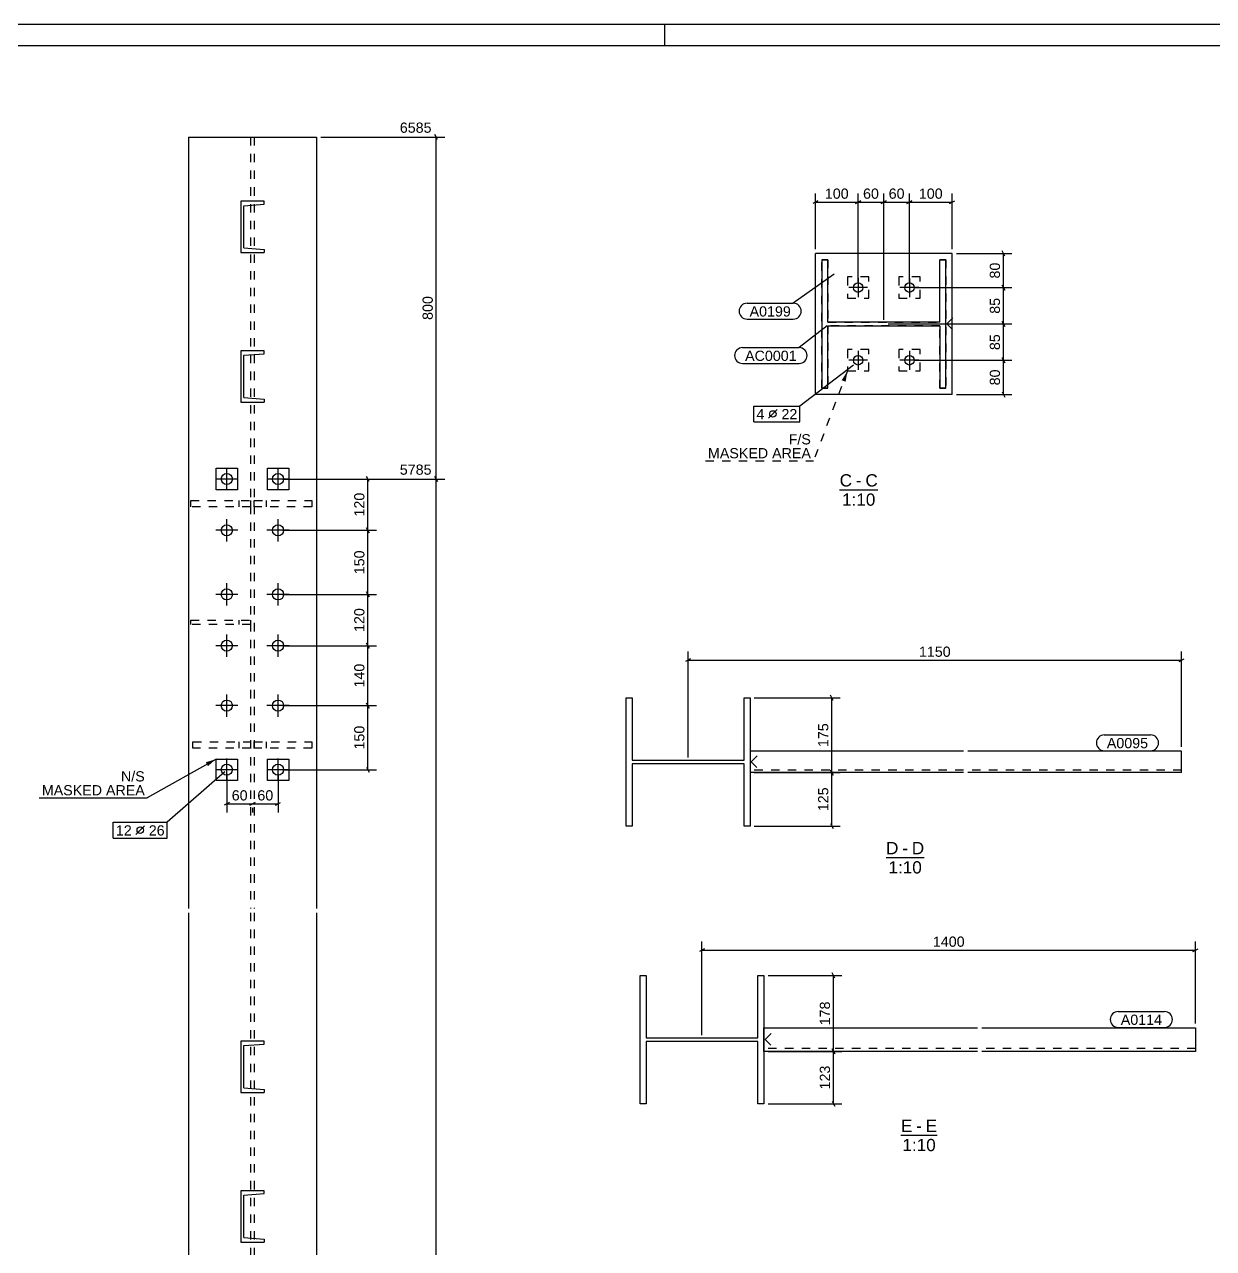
# Model space of a CAD drawing. Header units: millimetres. Extents: x -222 to 619, y -24 to 570.
# Drawn here: x 171.9 to 450.1, y 283.5 to 569.8 of the extents above; entities that cross this region are included whole.
import ezdxf

# ---------------------------------------------------------------- set-up
doc = ezdxf.new("R2010")
doc.units = ezdxf.units.MM
doc.linetypes.add('DXK_LINE_DOT2', pattern=[3.9198, 1.9599, -1.9599])
doc.styles.add('Arial', font='ARIAL.TTF', dxfattribs={"height": 0.2})

# ---------------------------------------------------------------- blocks, each defined once
blk = doc.blocks.new('Unknown-43704914-2219')
at = {"color": 5, "linetype": 'Continuous'}
for p, q in [((618.77, 569.83), (-222.23, 569.83)), ((613.77, 564.83), (-217.23, 564.83))]:
    blk.add_line(p, q, dxfattribs=at)
at = {"color": 7, "linetype": 'Continuous'}
blk.add_line((321.77, 564.83), (321.77, 569.83), dxfattribs=at)
blk = doc.blocks.new('Unknown-43704914-14 - 5308')
at = {"color": 6, "linetype": 'Continuous'}
blk.add_line((362.65, 461), (371.56, 461), dxfattribs=at)
at = {"color": 0, "linetype": 'Continuous'}
for points in [[(365.53, 461.75), (365.53, 464.75), (362.65, 464.75), (362.65, 461.75)], [(370.99, 457.25), (370.99, 460.25), (363.21, 460.25), (363.21, 457.25)]]:
    blk.add_wipeout(points, dxfattribs=at)
at = {"color": 6, "linetype": 'Continuous', "style": 'Arial'}
blk.add_text('1:10', height=2.865, dxfattribs=at).set_placement((363.21, 457.25))
at = {"color": 0, "linetype": 'Continuous'}
blk.add_wipeout([(367.77, 461.75), (367.77, 464.75), (366.43, 464.75), (366.43, 461.75)], dxfattribs=at)
at = {"color": 6, "linetype": 'Continuous', "style": 'Arial'}
blk.add_text('C', height=2.87, dxfattribs=at).set_placement((362.65, 461.75))
at = {"color": 0, "linetype": 'Continuous'}
blk.add_wipeout([(371.56, 461.75), (371.56, 464.75), (368.67, 464.75), (368.67, 461.75)], dxfattribs=at)
at = {"color": 6, "linetype": 'Continuous', "style": 'Arial'}
for s, p in [('C', (368.67, 461.75)), ('-', (366.43, 461.75))]:
    blk.add_text(s, height=2.87, dxfattribs=at).set_placement(p)
blk = doc.blocks.new('Unknown-43704914-18 - 8887')
at = {"color": 6, "linetype": 'Continuous'}
blk.add_line((373.51, 374.97), (382.42, 374.97), dxfattribs=at)
at = {"color": 0, "linetype": 'Continuous'}
for points in [[(376.4, 375.72), (376.4, 378.72), (373.51, 378.72), (373.51, 375.72)], [(381.86, 371.22), (381.86, 374.22), (374.08, 374.22), (374.08, 371.22)]]:
    blk.add_wipeout(points, dxfattribs=at)
at = {"color": 6, "linetype": 'Continuous', "style": 'Arial'}
blk.add_text('1:10', height=2.865, dxfattribs=at).set_placement((374.08, 371.22))
at = {"color": 0, "linetype": 'Continuous'}
blk.add_wipeout([(378.63, 375.72), (378.63, 378.72), (377.3, 378.72), (377.3, 375.72)], dxfattribs=at)
at = {"color": 6, "linetype": 'Continuous', "style": 'Arial'}
blk.add_text('D', height=2.87, dxfattribs=at).set_placement((373.51, 375.72))
at = {"color": 0, "linetype": 'Continuous'}
blk.add_wipeout([(382.42, 375.72), (382.42, 378.72), (379.53, 378.72), (379.53, 375.72)], dxfattribs=at)
at = {"color": 6, "linetype": 'Continuous', "style": 'Arial'}
for s, p in [('D', (379.53, 375.72)), ('-', (377.3, 375.72))]:
    blk.add_text(s, height=2.87, dxfattribs=at).set_placement(p)
blk = doc.blocks.new('Unknown-43704914-19 - 8939')
at = {"color": 6, "linetype": 'Continuous'}
blk.add_line((376.99, 310.01), (385.46, 310.01), dxfattribs=at)
at = {"color": 0, "linetype": 'Continuous'}
for points in [[(379.66, 310.76), (379.66, 313.76), (376.99, 313.76), (376.99, 310.76)], [(385.12, 306.26), (385.12, 309.26), (377.34, 309.26), (377.34, 306.26)]]:
    blk.add_wipeout(points, dxfattribs=at)
at = {"color": 6, "linetype": 'Continuous', "style": 'Arial'}
blk.add_text('1:10', height=2.865, dxfattribs=at).set_placement((377.34, 306.26))
at = {"color": 0, "linetype": 'Continuous'}
blk.add_wipeout([(381.89, 310.76), (381.89, 313.76), (380.56, 313.76), (380.56, 310.76)], dxfattribs=at)
at = {"color": 6, "linetype": 'Continuous', "style": 'Arial'}
blk.add_text('E', height=2.87, dxfattribs=at).set_placement((376.99, 310.76))
at = {"color": 0, "linetype": 'Continuous'}
blk.add_wipeout([(385.46, 310.76), (385.46, 313.76), (382.79, 313.76), (382.79, 310.76)], dxfattribs=at)
at = {"color": 6, "linetype": 'Continuous', "style": 'Arial'}
for s, p in [('E', (382.79, 310.76)), ('-', (380.56, 310.76))]:
    blk.add_text(s, height=2.87, dxfattribs=at).set_placement(p)
blk = doc.blocks.new('Surfacing-43704914-5159 - 5117')
at = {"color": 7, "linetype": 'Continuous'}
for p, q in [((216.72, 461), (216.72, 466)), ((216.72, 466), (221.72, 466)), ((221.72, 466), (221.72, 461)), ((221.72, 461), (216.72, 461))]:
    blk.add_line(p, q, dxfattribs=at)
blk = doc.blocks.new('Part-43704914-5123 - 5117')
at = {"color": 2, "linetype": 'Continuous'}
for p, q in [((222.47, 297), (222.47, 285)), ((227.97, 297), (222.47, 297)), ((223.17, 295.94), (227.97, 296.32)), ((223.17, 286.06), (223.17, 295.94)), ((227.97, 296.32), (227.97, 297)), ((222.47, 285), (227.97, 285)), ((223.17, 286.06), (227.97, 285.68)), ((227.97, 285.68), (227.97, 285))]:
    blk.add_line(p, q, dxfattribs=at)
blk = doc.blocks.new('Part-43704914-5124 - 5117')
at = {"color": 2, "linetype": 'Continuous'}
for p, q in [((222.47, 332), (222.47, 320)), ((227.97, 332), (222.47, 332)), ((223.17, 330.94), (227.97, 331.32)), ((223.17, 321.06), (223.17, 330.94)), ((227.97, 331.32), (227.97, 332)), ((223.17, 321.06), (227.97, 320.68)), ((222.47, 320), (227.97, 320)), ((227.97, 320.68), (227.97, 320))]:
    blk.add_line(p, q, dxfattribs=at)
blk = doc.blocks.new('Part-43704914-5125 - 5117')
at = {"color": 2, "linetype": 'Continuous'}
for p, q in [((222.47, 493.5), (222.47, 481.5)), ((227.97, 493.5), (222.47, 493.5)), ((223.17, 492.44), (227.97, 492.82)), ((227.97, 492.82), (227.97, 493.5)), ((223.17, 482.56), (223.17, 492.44)), ((222.47, 481.5), (227.97, 481.5)), ((223.17, 482.56), (227.97, 482.18)), ((227.97, 482.18), (227.97, 481.5))]:
    blk.add_line(p, q, dxfattribs=at)
blk = doc.blocks.new('Part-43704914-5126 - 5117')
at = {"color": 2, "linetype": 'Continuous'}
for p, q in [((222.47, 528.5), (222.47, 516.5)), ((227.97, 528.5), (222.47, 528.5)), ((223.17, 527.44), (227.97, 527.82)), ((223.17, 517.56), (223.17, 527.44)), ((227.97, 527.82), (227.97, 528.5)), ((222.47, 516.5), (227.97, 516.5)), ((223.17, 517.56), (227.97, 517.18)), ((227.97, 517.18), (227.97, 516.5))]:
    blk.add_line(p, q, dxfattribs=at)
blk = doc.blocks.new('Part-43704914-5130 - 5117')
at = {"color": 7, "linetype": 'DXK_LINE_DOT2'}
for p, q in [((210.8, 430.5), (224.8, 430.5)), ((210.8, 429.5), (210.8, 430.5)), ((222, 430.5), (222, 429.5)), ((224.8, 430.5), (224.8, 429.5)), ((224.8, 429.5), (210.8, 429.5))]:
    blk.add_line(p, q, dxfattribs=at)
blk = doc.blocks.new('Part-43704914-5131 - 5117')
at = {"color": 7, "linetype": 'DXK_LINE_DOT2'}
for p, q in [((210.8, 458.5), (224.8, 458.5)), ((210.8, 457), (210.8, 458.5)), ((222, 458.5), (222, 457)), ((224.8, 458.5), (224.8, 457)), ((224.8, 457), (210.8, 457))]:
    blk.add_line(p, q, dxfattribs=at)
blk = doc.blocks.new('Part-43704914-5133 - 5117')
at = {"color": 7, "linetype": 'DXK_LINE_DOT2'}
for p, q in [((225.65, 458.5), (239.15, 458.5)), ((225.65, 457), (225.65, 458.5)), ((228.45, 458.5), (228.45, 457)), ((239.15, 458.5), (239.15, 457)), ((239.15, 457), (225.65, 457))]:
    blk.add_line(p, q, dxfattribs=at)
blk = doc.blocks.new('Part-43704914-5134 - 5117')
at = {"color": 7, "linetype": 'DXK_LINE_DOT2'}
for p, q in [((211.3, 402), (224.8, 402)), ((211.3, 400.5), (211.3, 402)), ((222, 402), (222, 400.5)), ((224.8, 402), (224.8, 400.5)), ((224.8, 400.5), (211.3, 400.5))]:
    blk.add_line(p, q, dxfattribs=at)
blk = doc.blocks.new('Part-43704914-5135 - 5117')
at = {"color": 7, "linetype": 'DXK_LINE_DOT2'}
for p, q in [((225.65, 402), (239.15, 402)), ((225.65, 400.5), (225.65, 402)), ((228.45, 402), (228.45, 400.5)), ((239.15, 402), (239.15, 400.5)), ((239.15, 400.5), (225.65, 400.5))]:
    blk.add_line(p, q, dxfattribs=at)
blk = doc.blocks.new('Part-43704914-5136 - 5117')
at = {"color": 2, "linetype": 'Continuous'}
for p, q in [((210.22, 543.5), (240.22, 543.5)), ((210.22, 543.5), (210.22, 363)), ((240.22, 543.5), (240.22, 363)), ((210.22, 362), (210.22, 47)), ((240.22, 362), (240.22, 47))]:
    blk.add_line(p, q, dxfattribs=at)
at = {"color": 7, "linetype": 'DXK_LINE_DOT2'}
for p, q in [((224.8, 543.5), (224.8, 363)), ((225.65, 543.5), (225.65, 363)), ((224.8, 362), (224.8, 47)), ((225.65, 362), (225.65, 47))]:
    blk.add_line(p, q, dxfattribs=at)
blk = doc.blocks.new('Bolt-43704914-5141 - 5117')
at = {"color": 3, "linetype": 'Continuous'}
for p, q in [((219.22, 460.9), (219.22, 466.1)), ((231.22, 460.9), (231.22, 466.1)), ((221.82, 463.5), (216.62, 463.5)), ((233.82, 463.5), (228.62, 463.5)), ((219.22, 448.9), (219.22, 454.1)), ((231.22, 448.9), (231.22, 454.1)), ((221.82, 451.5), (216.62, 451.5)), ((233.82, 451.5), (228.62, 451.5)), ((219.22, 433.9), (219.22, 439.1)), ((231.22, 433.9), (231.22, 439.1)), ((221.82, 436.5), (216.62, 436.5)), ((233.82, 436.5), (228.62, 436.5)), ((219.22, 421.9), (219.22, 427.1)), ((231.22, 421.9), (231.22, 427.1)), ((221.82, 424.5), (216.62, 424.5)), ((233.82, 424.5), (228.62, 424.5)), ((219.22, 407.9), (219.22, 413.1)), ((231.22, 407.9), (231.22, 413.1)), ((221.82, 410.5), (216.62, 410.5)), ((233.82, 410.5), (228.62, 410.5)), ((219.22, 392.9), (219.22, 398.1)), ((231.22, 392.9), (231.22, 398.1)), ((221.82, 395.5), (216.62, 395.5)), ((233.82, 395.5), (228.62, 395.5))]:
    blk.add_line(p, q, dxfattribs=at)
for centre in [(219.22, 463.5), (231.22, 463.5), (219.22, 451.5), (231.22, 451.5), (219.22, 436.5), (231.22, 436.5), (219.22, 424.5), (231.22, 424.5), (219.22, 410.5), (231.22, 410.5), (219.22, 395.5), (231.22, 395.5)]:
    blk.add_circle(centre, 1.3, dxfattribs=at)
blk = doc.blocks.new('Surfacing-43704914-5158 - 5117')
at = {"color": 7, "linetype": 'Continuous'}
for p, q in [((228.72, 461), (228.72, 466)), ((228.72, 466), (233.72, 466)), ((233.72, 466), (233.72, 461)), ((233.72, 461), (228.72, 461))]:
    blk.add_line(p, q, dxfattribs=at)
blk = doc.blocks.new('Surfacing-43704914-5160 - 5117')
at = {"color": 7, "linetype": 'Continuous'}
for p, q in [((228.72, 393), (228.72, 398)), ((228.72, 398), (233.72, 398)), ((233.72, 398), (233.72, 393)), ((233.72, 393), (228.72, 393))]:
    blk.add_line(p, q, dxfattribs=at)
blk = doc.blocks.new('Surfacing-43704914-5161 - 5117')
at = {"color": 7, "linetype": 'Continuous'}
for p, q in [((216.72, 393), (216.72, 398)), ((216.72, 398), (221.72, 398)), ((221.72, 398), (221.72, 393)), ((221.72, 393), (216.72, 393))]:
    blk.add_line(p, q, dxfattribs=at)
blk = doc.blocks.new('Surfacing-43704914-5346 - 5308')
at = {"color": 246, "linetype": 'DXK_LINE_DOT2'}
for p, q in [((369.47, 493.77), (364.47, 493.77)), ((364.47, 493.77), (364.47, 488.77)), ((369.47, 488.77), (369.47, 493.77)), ((364.47, 488.77), (369.47, 488.77))]:
    blk.add_line(p, q, dxfattribs=at)
blk = doc.blocks.new('Surfacing-43704914-5347 - 5308')
at = {"color": 246, "linetype": 'DXK_LINE_DOT2'}
for p, q in [((369.47, 510.77), (364.47, 510.77)), ((364.47, 510.77), (364.47, 505.77)), ((369.47, 505.77), (369.47, 510.77)), ((364.47, 505.77), (369.47, 505.77))]:
    blk.add_line(p, q, dxfattribs=at)
blk = doc.blocks.new('Bolt-43704914-5331 - 5308')
at = {"color": 3, "linetype": 'Continuous'}
for p, q in [((366.97, 510.47), (366.97, 506.07)), ((378.97, 510.47), (378.97, 506.07)), ((369.17, 508.27), (364.77, 508.27)), ((381.17, 508.27), (376.77, 508.27)), ((366.97, 493.47), (366.97, 489.07)), ((378.97, 493.47), (378.97, 489.07)), ((369.17, 491.27), (364.77, 491.27)), ((381.17, 491.27), (376.77, 491.27))]:
    blk.add_line(p, q, dxfattribs=at)
for centre in [(366.97, 508.27), (378.97, 508.27), (366.97, 491.27), (378.97, 491.27)]:
    blk.add_circle(centre, 1.1, dxfattribs=at)
blk = doc.blocks.new('Part-43704914-5323 - 5308')
at = {"color": 2, "linetype": 'Continuous'}
for p, q in [((388.97, 516.27), (356.97, 516.27)), ((356.97, 483.27), (356.97, 516.27)), ((388.97, 483.27), (388.97, 516.27)), ((388.97, 483.27), (356.97, 483.27))]:
    blk.add_line(p, q, dxfattribs=at)
blk = doc.blocks.new('Part-43704914-5327 - 5308')
at = {"color": 7, "linetype": 'DXK_LINE_DOT2'}
for p, q in [((358.47, 484.77), (358.47, 514.77)), ((358.47, 514.77), (359.87, 514.77)), ((359.87, 514.77), (359.87, 500.19)), ((386.07, 500.19), (386.07, 514.77)), ((386.07, 514.77), (387.47, 514.77)), ((387.47, 514.77), (387.47, 484.77)), ((359.87, 500.19), (386.07, 500.19)), ((386.07, 499.34), (359.87, 499.34)), ((359.87, 499.34), (359.87, 484.77)), ((386.07, 484.77), (386.07, 499.34)), ((359.87, 484.77), (358.47, 484.77)), ((387.47, 484.77), (386.07, 484.77))]:
    blk.add_line(p, q, dxfattribs=at)
at = {"color": 2, "linetype": 'Continuous'}
for p, q in [((359.87, 514.77), (358.47, 514.77)), ((358.47, 514.77), (358.47, 484.77)), ((359.87, 500.19), (359.87, 514.77)), ((386.07, 500.19), (386.07, 514.77)), ((387.47, 514.77), (386.07, 514.77)), ((387.47, 484.77), (387.47, 514.77)), ((387.77, 499.77), (389.17, 501.17)), ((386.07, 500.19), (359.87, 500.19)), ((359.87, 484.77), (359.87, 499.34)), ((359.87, 499.34), (386.07, 499.34)), ((386.07, 499.34), (386.07, 484.77)), ((387.77, 499.77), (389.07, 498.47)), ((358.47, 484.77), (359.87, 484.77)), ((386.07, 484.77), (387.47, 484.77))]:
    blk.add_line(p, q, dxfattribs=at)
blk = doc.blocks.new('Surfacing-43704914-5345 - 5308')
at = {"color": 246, "linetype": 'DXK_LINE_DOT2'}
for p, q in [((381.47, 493.77), (376.47, 493.77)), ((376.47, 493.77), (376.47, 488.77)), ((381.47, 488.77), (381.47, 493.77)), ((376.47, 488.77), (381.47, 488.77))]:
    blk.add_line(p, q, dxfattribs=at)
blk = doc.blocks.new('Surfacing-43704914-5348 - 5308')
at = {"color": 246, "linetype": 'DXK_LINE_DOT2'}
for p, q in [((381.47, 510.77), (376.47, 510.77)), ((376.47, 510.77), (376.47, 505.77)), ((381.47, 505.77), (381.47, 510.77)), ((376.47, 505.77), (381.47, 505.77))]:
    blk.add_line(p, q, dxfattribs=at)
blk = doc.blocks.new('Part-43704914-8888 - 8887')
at = {"color": 2, "linetype": 'Continuous'}
for p, q in [((391.67, 399.82), (341.67, 399.82)), ((442.67, 399.82), (392.67, 399.82)), ((442.67, 394.82), (442.67, 399.82)), ((391.67, 394.82), (341.67, 394.82)), ((442.67, 394.82), (392.67, 394.82))]:
    blk.add_line(p, q, dxfattribs=at)
at = {"color": 7, "linetype": 'DXK_LINE_DOT2'}
for p, q in [((341.67, 399.82), (341.67, 394.82)), ((391.67, 395.42), (341.67, 395.42)), ((442.67, 395.42), (392.67, 395.42))]:
    blk.add_line(p, q, dxfattribs=at)
blk = doc.blocks.new('Part-43704914-8906 - 8887')
at = {"color": 2, "linetype": 'Continuous'}
for p, q in [((312.67, 382.32), (312.67, 412.32)), ((312.67, 412.32), (314.07, 412.32)), ((314.07, 412.32), (314.07, 397.74)), ((340.27, 397.74), (340.27, 412.32)), ((340.27, 412.32), (341.67, 412.32)), ((341.67, 412.32), (341.67, 382.32)), ((341.97, 397.32), (343.37, 398.72)), ((314.07, 397.74), (340.27, 397.74)), ((340.27, 396.89), (314.07, 396.89)), ((314.07, 396.89), (314.07, 382.32)), ((340.27, 382.32), (340.27, 396.89)), ((341.97, 397.32), (343.27, 396.02)), ((314.07, 382.32), (312.67, 382.32)), ((341.67, 382.32), (340.27, 382.32))]:
    blk.add_line(p, q, dxfattribs=at)
blk = doc.blocks.new('Part-43704914-8958 - 8939')
at = {"color": 2, "linetype": 'Continuous'}
for p, q in [((315.93, 317.36), (315.93, 347.36)), ((315.93, 347.36), (317.33, 347.36)), ((317.33, 347.36), (317.33, 332.78)), ((343.53, 332.78), (343.53, 347.36)), ((343.53, 347.36), (344.93, 347.36)), ((344.93, 347.36), (344.93, 317.36)), ((317.33, 332.78), (343.53, 332.78)), ((345.23, 332.36), (346.63, 333.76)), ((345.23, 332.36), (346.53, 331.06)), ((343.53, 331.93), (317.33, 331.93)), ((317.33, 331.93), (317.33, 317.36)), ((343.53, 317.36), (343.53, 331.93)), ((317.33, 317.36), (315.93, 317.36)), ((344.93, 317.36), (343.53, 317.36))]:
    blk.add_line(p, q, dxfattribs=at)
blk = doc.blocks.new('Part-43704914-8942 - 8939')
at = {"color": 2, "linetype": 'Continuous'}
for p, q in [((344.93, 329.61), (344.93, 335.11)), ((344.93, 335.11), (394.93, 335.11)), ((395.93, 335.11), (445.93, 335.11)), ((445.93, 335.11), (445.93, 329.61)), ((394.93, 329.61), (344.93, 329.61)), ((445.93, 329.61), (395.93, 329.61))]:
    blk.add_line(p, q, dxfattribs=at)
at = {"color": 7, "linetype": 'DXK_LINE_DOT2'}
for p, q in [((394.93, 330.31), (344.93, 330.31)), ((445.93, 330.31), (395.93, 330.31))]:
    blk.add_line(p, q, dxfattribs=at)
blk = doc.blocks.new('StraightDimension-43704914-6242 - 5117')
at = {"color": 7, "linetype": 'Continuous'}
for p, q in [((231.22, 394.5), (231.22, 385.5)), ((225.82, 387.8), (224.62, 387.2)), ((225.22, 387.5), (231.22, 387.5)), ((225.22, 386.6), (225.22, 385.5)), ((230.62, 387.2), (231.82, 387.8))]:
    blk.add_line(p, q, dxfattribs=at)
at = {"color": 0}
blk.add_wipeout([(230.57, 387.8), (230.57, 391.3), (225.87, 391.3), (225.87, 387.8)], dxfattribs=at)
at = {"color": 7, "style": 'Arial'}
blk.add_text('60', height=2.388, dxfattribs=at).set_placement((226.37, 388.3))
blk = doc.blocks.new('StraightDimension-43704914-8095 - 5117')
at = {"color": 7, "linetype": 'Continuous'}
for p, q in [((268.52, 542.9), (267.92, 544.1)), ((241.22, 543.5), (270.22, 543.5)), ((268.22, 463.5), (268.22, 543.5)), ((267.92, 464.1), (268.52, 462.9)), ((232.22, 463.5), (270.22, 463.5))]:
    blk.add_line(p, q, dxfattribs=at)
at = {"color": 0, "linetype": 'Continuous'}
blk.add_wipeout([(267.62, 544), (267.62, 547.5), (259.21, 547.5), (259.21, 544)], dxfattribs=at)
at = {"color": 0}
blk.add_wipeout([(267.92, 506.78), (264.42, 506.78), (264.42, 500.22), (267.92, 500.22)], dxfattribs=at)
at = {"color": 7, "linetype": 'Continuous', "style": 'Arial'}
blk.add_text('6585', height=2.388, dxfattribs=at).set_placement((259.71, 544.5))
at = {"color": 7, "style": 'Arial'}
blk.add_text('800', height=2.388, rotation=90.0002, dxfattribs=at).set_placement((267.42, 500.72))
blk = doc.blocks.new('StraightDimension-43704914-6247 - 5117')
at = {"color": 7, "linetype": 'Continuous'}
for p, q in [((232.22, 436.5), (254.22, 436.5)), ((252.52, 435.9), (251.92, 437.1)), ((252.22, 424.5), (252.22, 436.5)), ((232.22, 424.5), (254.22, 424.5)), ((251.92, 425.1), (252.52, 423.9))]:
    blk.add_line(p, q, dxfattribs=at)
at = {"color": 0}
blk.add_wipeout([(251.92, 433.78), (248.42, 433.78), (248.42, 427.22), (251.92, 427.22)], dxfattribs=at)
at = {"color": 7, "style": 'Arial'}
blk.add_text('120', height=2.388, rotation=90.0002, dxfattribs=at).set_placement((251.42, 427.72))
blk = doc.blocks.new('StraightDimension-43704914-6243 - 5117')
at = {"color": 7, "linetype": 'Continuous'}
for p, q in [((219.22, 394.5), (219.22, 385.5)), ((219.82, 387.8), (218.62, 387.2)), ((219.22, 387.5), (225.22, 387.5)), ((224.62, 387.2), (225.82, 387.8)), ((225.22, 386.6), (225.22, 385.5))]:
    blk.add_line(p, q, dxfattribs=at)
at = {"color": 0}
blk.add_wipeout([(224.57, 387.8), (224.57, 391.3), (219.87, 391.3), (219.87, 387.8)], dxfattribs=at)
at = {"color": 7, "style": 'Arial'}
blk.add_text('60', height=2.388, dxfattribs=at).set_placement((220.37, 388.3))
blk = doc.blocks.new('StraightDimension-43704914-6246 - 5117')
at = {"color": 7, "linetype": 'Continuous'}
for p, q in [((232.22, 451.5), (254.22, 451.5)), ((252.52, 450.9), (251.92, 452.1)), ((252.22, 436.5), (252.22, 451.5)), ((232.22, 436.5), (254.22, 436.5)), ((251.92, 437.1), (252.52, 435.9))]:
    blk.add_line(p, q, dxfattribs=at)
at = {"color": 0}
blk.add_wipeout([(251.92, 447.28), (248.42, 447.28), (248.42, 440.72), (251.92, 440.72)], dxfattribs=at)
at = {"color": 7, "style": 'Arial'}
blk.add_text('150', height=2.388, rotation=90.0002, dxfattribs=at).set_placement((251.42, 441.22))
blk = doc.blocks.new('StraightDimension-43704914-6245 - 5117')
at = {"color": 7, "linetype": 'Continuous'}
for p, q in [((252.52, 462.9), (251.92, 464.1)), ((232.22, 463.5), (254.22, 463.5)), ((252.22, 451.5), (252.22, 463.5)), ((232.22, 451.5), (254.22, 451.5)), ((251.92, 452.1), (252.52, 450.9))]:
    blk.add_line(p, q, dxfattribs=at)
at = {"color": 0}
blk.add_wipeout([(251.92, 460.78), (248.42, 460.78), (248.42, 454.22), (251.92, 454.22)], dxfattribs=at)
at = {"color": 7, "style": 'Arial'}
blk.add_text('120', height=2.388, rotation=90.0002, dxfattribs=at).set_placement((251.42, 454.72))
blk = doc.blocks.new('StraightDimension-43704914-6248 - 5117')
at = {"color": 7, "linetype": 'Continuous'}
for p, q in [((232.22, 424.5), (254.22, 424.5)), ((252.52, 423.9), (251.92, 425.1)), ((252.22, 410.5), (252.22, 424.5)), ((232.22, 410.5), (254.22, 410.5)), ((251.92, 411.1), (252.52, 409.9))]:
    blk.add_line(p, q, dxfattribs=at)
at = {"color": 0}
blk.add_wipeout([(251.92, 420.78), (248.42, 420.78), (248.42, 414.22), (251.92, 414.22)], dxfattribs=at)
at = {"color": 7, "style": 'Arial'}
blk.add_text('140', height=2.388, rotation=90.0002, dxfattribs=at).set_placement((251.42, 414.72))
blk = doc.blocks.new('StraightDimension-43704914-6249 - 5117')
at = {"color": 7, "linetype": 'Continuous'}
for p, q in [((232.22, 410.5), (254.22, 410.5)), ((252.52, 409.9), (251.92, 411.1)), ((252.22, 395.5), (252.22, 410.5)), ((232.22, 395.5), (254.22, 395.5)), ((251.92, 396.1), (252.52, 394.9))]:
    blk.add_line(p, q, dxfattribs=at)
at = {"color": 0}
blk.add_wipeout([(251.92, 406.28), (248.42, 406.28), (248.42, 399.72), (251.92, 399.72)], dxfattribs=at)
at = {"color": 7, "style": 'Arial'}
blk.add_text('150', height=2.388, rotation=90.0002, dxfattribs=at).set_placement((251.42, 400.22))
blk = doc.blocks.new('StraightDimension-43704914-8096 - 5117')
at = {"color": 7, "linetype": 'Continuous'}
for p, q in [((268.52, 462.9), (267.92, 464.1)), ((232.22, 463.5), (270.22, 463.5)), ((268.22, 16), (268.22, 463.5))]:
    blk.add_line(p, q, dxfattribs=at)
at = {"color": 0, "linetype": 'Continuous'}
blk.add_wipeout([(267.62, 464), (267.62, 467.5), (259.21, 467.5), (259.21, 464)], dxfattribs=at)
at = {"color": 7, "linetype": 'Continuous', "style": 'Arial'}
blk.add_text('5785', height=2.388, dxfattribs=at).set_placement((259.71, 464.5))
blk = doc.blocks.new('StraightDimension-43704914-9572 - 5308')
at = {"color": 7, "linetype": 'Continuous'}
for p, q in [((379.97, 508.27), (402.97, 508.27)), ((401.27, 507.67), (400.67, 508.87)), ((400.97, 499.77), (400.97, 508.27)), ((373.97, 499.77), (402.97, 499.77)), ((400.67, 500.37), (401.27, 499.17))]:
    blk.add_line(p, q, dxfattribs=at)
at = {"color": 0}
blk.add_wipeout([(400.67, 506.37), (397.17, 506.37), (397.17, 501.66), (400.67, 501.66)], dxfattribs=at)
at = {"color": 7, "style": 'Arial'}
blk.add_text('85', height=2.388, rotation=90.0002, dxfattribs=at).set_placement((400.17, 502.16))
blk = doc.blocks.new('StraightDimension-43704914-9422 - 5308')
at = {"color": 7, "linetype": 'Continuous'}
for p, q in [((372.97, 500.77), (372.97, 530.32)), ((378.97, 509.27), (378.97, 530.32)), ((373.57, 528.57), (372.37, 527.97)), ((372.97, 528.27), (378.97, 528.27)), ((378.37, 527.97), (379.57, 528.57))]:
    blk.add_line(p, q, dxfattribs=at)
at = {"color": 0}
blk.add_wipeout([(378.32, 528.57), (378.32, 532.07), (373.62, 532.07), (373.62, 528.57)], dxfattribs=at)
at = {"color": 7, "style": 'Arial'}
blk.add_text('60', height=2.388, dxfattribs=at).set_placement((374.12, 529.07))
blk = doc.blocks.new('StraightDimension-43704914-9421 - 5308')
at = {"color": 7, "linetype": 'Continuous'}
for p, q in [((378.97, 509.27), (378.97, 530.32)), ((388.97, 517.27), (388.97, 530.32)), ((379.57, 528.57), (378.37, 527.97)), ((378.97, 528.27), (388.97, 528.27)), ((388.37, 527.97), (389.57, 528.57))]:
    blk.add_line(p, q, dxfattribs=at)
at = {"color": 0}
blk.add_wipeout([(387.25, 528.57), (387.25, 532.07), (380.69, 532.07), (380.69, 528.57)], dxfattribs=at)
at = {"color": 7, "style": 'Arial'}
blk.add_text('100', height=2.388, dxfattribs=at).set_placement((381.19, 529.07))
blk = doc.blocks.new('StraightDimension-43704914-9423 - 5308')
at = {"color": 7, "linetype": 'Continuous'}
for p, q in [((366.97, 509.27), (366.97, 530.32)), ((372.97, 500.77), (372.97, 530.32)), ((367.57, 528.57), (366.37, 527.97)), ((366.97, 528.27), (372.97, 528.27)), ((372.37, 527.97), (373.57, 528.57))]:
    blk.add_line(p, q, dxfattribs=at)
at = {"color": 0}
blk.add_wipeout([(372.32, 528.57), (372.32, 532.07), (367.62, 532.07), (367.62, 528.57)], dxfattribs=at)
at = {"color": 7, "style": 'Arial'}
blk.add_text('60', height=2.388, dxfattribs=at).set_placement((368.12, 529.07))
blk = doc.blocks.new('StraightDimension-43704914-9424 - 5308')
at = {"color": 7, "linetype": 'Continuous'}
for p, q in [((356.97, 517.27), (356.97, 530.32)), ((366.97, 509.27), (366.97, 530.32)), ((357.57, 528.57), (356.37, 527.97)), ((356.97, 528.27), (366.97, 528.27)), ((366.37, 527.97), (367.57, 528.57))]:
    blk.add_line(p, q, dxfattribs=at)
at = {"color": 0}
blk.add_wipeout([(365.25, 528.57), (365.25, 532.07), (358.69, 532.07), (358.69, 528.57)], dxfattribs=at)
at = {"color": 7, "style": 'Arial'}
blk.add_text('100', height=2.388, dxfattribs=at).set_placement((359.19, 529.07))
blk = doc.blocks.new('StraightDimension-43704914-9571 - 5308')
at = {"color": 7, "linetype": 'Continuous'}
for p, q in [((389.97, 516.27), (402.97, 516.27)), ((401.27, 515.67), (400.67, 516.87)), ((400.97, 508.27), (400.97, 516.27)), ((379.97, 508.27), (402.97, 508.27)), ((400.67, 508.87), (401.27, 507.67))]:
    blk.add_line(p, q, dxfattribs=at)
at = {"color": 0}
blk.add_wipeout([(400.67, 514.62), (397.17, 514.62), (397.17, 509.91), (400.67, 509.91)], dxfattribs=at)
at = {"color": 7, "style": 'Arial'}
blk.add_text('80', height=2.388, rotation=90.0002, dxfattribs=at).set_placement((400.17, 510.41))
blk = doc.blocks.new('StraightDimension-43704914-9573 - 5308')
at = {"color": 7, "linetype": 'Continuous'}
for p, q in [((373.97, 499.77), (402.97, 499.77)), ((401.27, 499.17), (400.67, 500.37)), ((400.97, 491.27), (400.97, 499.77)), ((379.97, 491.27), (402.97, 491.27)), ((400.67, 491.87), (401.27, 490.67))]:
    blk.add_line(p, q, dxfattribs=at)
at = {"color": 0}
blk.add_wipeout([(400.67, 497.87), (397.17, 497.87), (397.17, 493.16), (400.67, 493.16)], dxfattribs=at)
at = {"color": 7, "style": 'Arial'}
blk.add_text('85', height=2.388, rotation=90.0002, dxfattribs=at).set_placement((400.17, 493.66))
blk = doc.blocks.new('StraightDimension-43704914-9574 - 5308')
at = {"color": 7, "linetype": 'Continuous'}
for p, q in [((379.97, 491.27), (402.97, 491.27)), ((401.27, 490.67), (400.67, 491.87)), ((400.97, 483.27), (400.97, 491.27)), ((389.97, 483.27), (402.97, 483.27)), ((400.67, 483.87), (401.27, 482.67))]:
    blk.add_line(p, q, dxfattribs=at)
at = {"color": 0}
blk.add_wipeout([(400.67, 489.62), (397.17, 489.62), (397.17, 484.91), (400.67, 484.91)], dxfattribs=at)
at = {"color": 7, "style": 'Arial'}
blk.add_text('80', height=2.388, rotation=90.0002, dxfattribs=at).set_placement((400.17, 485.41))
blk = doc.blocks.new('StraightDimension-43704914-9854 - 8887')
at = {"color": 7, "linetype": 'Continuous'}
for p, q in [((361.1, 411.72), (360.5, 412.92)), ((342.67, 412.32), (362.8, 412.32)), ((360.8, 394.82), (360.8, 412.32)), ((360.5, 395.42), (361.1, 394.22)), ((342.67, 394.82), (362.8, 394.82))]:
    blk.add_line(p, q, dxfattribs=at)
at = {"color": 0}
blk.add_wipeout([(360.5, 406.85), (357, 406.85), (357, 400.29), (360.5, 400.29)], dxfattribs=at)
at = {"color": 7, "style": 'Arial'}
blk.add_text('175', height=2.388, rotation=90.0002, dxfattribs=at).set_placement((360, 400.79))
blk = doc.blocks.new('StraightDimension-43704914-9855 - 8887')
at = {"color": 7, "linetype": 'Continuous'}
for p, q in [((361.1, 394.22), (360.5, 395.42)), ((342.67, 394.82), (362.8, 394.82)), ((360.8, 382.32), (360.8, 394.82)), ((342.67, 382.32), (362.8, 382.32)), ((360.5, 382.92), (361.1, 381.72))]:
    blk.add_line(p, q, dxfattribs=at)
at = {"color": 0}
blk.add_wipeout([(360.5, 391.85), (357, 391.85), (357, 385.29), (360.5, 385.29)], dxfattribs=at)
at = {"color": 7, "style": 'Arial'}
blk.add_text('125', height=2.388, rotation=90.0002, dxfattribs=at).set_placement((360, 385.79))
blk = doc.blocks.new('StraightDimension-43704914-9909 - 8887')
at = {"color": 7, "linetype": 'Continuous'}
for p, q in [((327.77, 421.41), (326.57, 420.81)), ((327.17, 398.32), (327.17, 423.16)), ((327.17, 421.11), (442.67, 421.11)), ((442.07, 420.81), (443.27, 421.41)), ((442.67, 400.82), (442.67, 423.16))]:
    blk.add_line(p, q, dxfattribs=at)
at = {"color": 0}
blk.add_wipeout([(389.12, 421.41), (389.12, 424.91), (380.71, 424.91), (380.71, 421.41)], dxfattribs=at)
at = {"color": 7, "style": 'Arial'}
blk.add_text('1150', height=2.388, dxfattribs=at).set_placement((381.21, 421.91))
blk = doc.blocks.new('StraightDimension-43704914-9889 - 8939')
at = {"color": 7, "linetype": 'Continuous'}
for p, q in [((345.93, 329.61), (363.19, 329.61)), ((361.49, 329.01), (360.89, 330.21)), ((361.19, 317.36), (361.19, 329.61)), ((360.89, 317.96), (361.49, 316.76)), ((345.93, 317.36), (363.19, 317.36))]:
    blk.add_line(p, q, dxfattribs=at)
at = {"color": 0}
blk.add_wipeout([(360.89, 326.76), (357.39, 326.76), (357.39, 320.2), (360.89, 320.2)], dxfattribs=at)
at = {"color": 7, "style": 'Arial'}
blk.add_text('123', height=2.388, rotation=90.0002, dxfattribs=at).set_placement((360.39, 320.7))
blk = doc.blocks.new('StraightDimension-43704914-9928 - 8939')
at = {"color": 7, "linetype": 'Continuous'}
for p, q in [((330.43, 333.36), (330.43, 355.33)), ((445.93, 336.11), (445.93, 355.33)), ((331.03, 353.58), (329.83, 352.98)), ((330.43, 353.28), (445.93, 353.28)), ((445.33, 352.98), (446.53, 353.58))]:
    blk.add_line(p, q, dxfattribs=at)
at = {"color": 0}
blk.add_wipeout([(392.38, 353.58), (392.38, 357.08), (383.97, 357.08), (383.97, 353.58)], dxfattribs=at)
at = {"color": 7, "style": 'Arial'}
blk.add_text('1400', height=2.388, dxfattribs=at).set_placement((384.47, 354.08))
blk = doc.blocks.new('StraightDimension-43704914-9888 - 8939')
at = {"color": 7, "linetype": 'Continuous'}
for p, q in [((345.93, 347.36), (363.19, 347.36)), ((361.49, 346.76), (360.89, 347.96)), ((361.19, 329.61), (361.19, 347.36)), ((345.93, 329.61), (363.19, 329.61)), ((360.89, 330.21), (361.49, 329.01))]:
    blk.add_line(p, q, dxfattribs=at)
at = {"color": 0}
blk.add_wipeout([(360.89, 341.76), (357.39, 341.76), (357.39, 335.2), (360.89, 335.2)], dxfattribs=at)
at = {"color": 7, "style": 'Arial'}
blk.add_text('178', height=2.388, rotation=90.0002, dxfattribs=at).set_placement((360.39, 335.7))
blk = doc.blocks.new('Mark-43704914-6304 - 5117')
at = {"color": 0}
blk.add_wipeout([(196.96, 380.1), (196.96, 382.6), (193.26, 382.6), (193.26, 380.1)], dxfattribs=at)
blk.add_wipeout([(196.96, 380.1), (196.96, 382.6), (193.26, 382.6), (193.26, 380.1)], dxfattribs=at)
at = {"color": 3, "linetype": 'Continuous'}
blk.add_line((192.66, 379.5), (192.66, 383.2), dxfattribs=at)
at = {"color": 0}
blk.add_wipeout([(200.21, 380.1), (200.21, 382.6), (197.71, 382.6), (197.71, 380.1)], dxfattribs=at)
at = {"color": 3, "style": 'Arial'}
blk.add_text('12', height=2.388, dxfattribs=at).set_placement((193.26, 380.1))
at = {"color": 0}
blk.add_wipeout([(204.67, 380.1), (204.67, 382.6), (200.96, 382.6), (200.96, 380.1)], dxfattribs=at)
blk.add_wipeout([(204.67, 380.1), (204.67, 382.6), (200.96, 382.6), (200.96, 380.1)], dxfattribs=at)
at = {"color": 3, "linetype": 'Continuous'}
for p, q in [((218.73, 395.01), (205.27, 383.2)), ((192.66, 383.2), (205.27, 383.2)), ((197.96, 380.35), (199.96, 382.35)), ((205.27, 379.5), (205.27, 383.2)), ((192.66, 379.5), (205.27, 379.5))]:
    blk.add_line(p, q, dxfattribs=at)
blk.add_circle((198.96, 381.35), 0.75, dxfattribs=at)
at = {"color": 3, "style": 'Arial'}
blk.add_text('26', height=2.388, dxfattribs=at).set_placement((200.96, 380.1))
blk = doc.blocks.new('Mark-43704914-7497 - 5117')
at = {"linetype": 'Continuous'}
blk.add_hatch(color=7, dxfattribs=at).paths.add_polyline_path([(214.3, 397.21), (216.72, 398), (214.79, 396.34)])
at = {"color": 0}
blk.add_wipeout([(200, 392.75), (200, 395.25), (194.45, 395.25), (194.45, 392.75)], dxfattribs=at)
blk.add_wipeout([(200, 392.75), (200, 395.25), (194.45, 395.25), (194.45, 392.75)], dxfattribs=at)
blk.add_wipeout([(200, 389.5), (200, 392), (175.93, 392), (175.93, 389.5)], dxfattribs=at)
blk.add_wipeout([(200, 389.5), (200, 392), (175.93, 392), (175.93, 389.5)], dxfattribs=at)
at = {"color": 7, "linetype": 'Continuous'}
for p in [(216.72, 398), (175.33, 388.9)]:
    blk.add_line(p, (200.6, 388.9), dxfattribs=at)
at = {"color": 7, "style": 'Arial'}
for s, height, p in [('N/', 2.388, (194.45, 392.75)), ('S', 2.39, (197.78, 392.75)), ('MASKED AREA', 2.3877, (175.93, 389.5))]:
    blk.add_text(s, height=height, dxfattribs=at).set_placement(p)
blk = doc.blocks.new('Mark-43704914-5748 - 5308')
at = {"color": 0}
blk.add_wipeout([(345.03, 477.48), (345.03, 479.98), (343.18, 479.98), (343.18, 477.48)], dxfattribs=at)
blk.add_wipeout([(345.03, 477.48), (345.03, 479.98), (343.18, 479.98), (343.18, 477.48)], dxfattribs=at)
at = {"color": 3, "linetype": 'Continuous'}
blk.add_line((342.58, 476.88), (342.58, 480.58), dxfattribs=at)
at = {"color": 0}
blk.add_wipeout([(348.28, 477.48), (348.28, 479.98), (345.78, 479.98), (345.78, 477.48)], dxfattribs=at)
at = {"color": 3, "style": 'Arial'}
blk.add_text('4', height=2.39, dxfattribs=at).set_placement((343.18, 477.48))
at = {"color": 0}
blk.add_wipeout([(352.74, 477.48), (352.74, 479.98), (349.03, 479.98), (349.03, 477.48)], dxfattribs=at)
blk.add_wipeout([(352.74, 477.48), (352.74, 479.98), (349.03, 479.98), (349.03, 477.48)], dxfattribs=at)
at = {"color": 3, "linetype": 'Continuous'}
for p, q in [((365.87, 490.17), (353.34, 480.58)), ((342.58, 480.58), (353.34, 480.58)), ((346.03, 477.73), (348.03, 479.73)), ((353.34, 476.88), (353.34, 480.58)), ((342.58, 476.88), (353.34, 476.88))]:
    blk.add_line(p, q, dxfattribs=at)
blk.add_circle((347.03, 478.73), 0.75, dxfattribs=at)
at = {"color": 3, "style": 'Arial'}
blk.add_text('22', height=2.388, dxfattribs=at).set_placement((349.03, 477.48))
blk = doc.blocks.new('Mark-43704914-7433 - 5308')
at = {"linetype": 'Continuous'}
blk.add_hatch(color=7, dxfattribs=at).paths.add_polyline_path([(363.12, 486.61), (364.47, 488.77), (364.05, 486.25)])
at = {"color": 0}
blk.add_wipeout([(355.9, 471.6), (355.9, 474.1), (350.72, 474.1), (350.72, 471.6)], dxfattribs=at)
blk.add_wipeout([(355.9, 471.6), (355.9, 474.1), (350.72, 474.1), (350.72, 471.6)], dxfattribs=at)
blk.add_wipeout([(355.9, 468.35), (355.9, 470.85), (331.83, 470.85), (331.83, 468.35)], dxfattribs=at)
blk.add_wipeout([(355.9, 468.35), (355.9, 470.85), (331.83, 470.85), (331.83, 468.35)], dxfattribs=at)
at = {"color": 7, "linetype": 'DXK_LINE_DOT2'}
for p in [(364.47, 488.77), (331.23, 467.75)]:
    blk.add_line(p, (356.5, 467.75), dxfattribs=at)
at = {"color": 7, "style": 'Arial'}
for s, height, p in [('F/', 2.388, (350.72, 471.6)), ('S', 2.39, (353.68, 471.6)), ('MASKED AREA', 2.3877, (331.83, 468.35))]:
    blk.add_text(s, height=height, dxfattribs=at).set_placement(p)
blk = doc.blocks.new('Mark-43704914-9671 - 5308')
at = {"color": 0}
blk.add_wipeout([(351.2, 501.51), (351.2, 504.01), (341.57, 504.01), (341.57, 501.51)], dxfattribs=at)
blk.add_wipeout([(351.2, 501.51), (351.2, 504.01), (341.57, 504.01), (341.57, 501.51)], dxfattribs=at)
at = {"color": 3, "linetype": 'Continuous'}
for p, q in [((361.39, 511.42), (351.8, 504.61)), ((340.97, 504.61), (351.8, 504.61)), ((340.97, 500.91), (351.8, 500.91))]:
    blk.add_line(p, q, dxfattribs=at)
for centre, start, end in [((340.97, 502.76), 90, 270), ((351.8, 502.76), 270, 90)]:
    blk.add_arc(centre, 1.85, start, end, dxfattribs=at)
at = {"color": 3, "style": 'Arial'}
blk.add_text('A0199', height=2.388, dxfattribs=at).set_placement((341.57, 501.51))
blk = doc.blocks.new('Mark-43704914-9680 - 5308')
at = {"color": 0}
blk.add_wipeout([(352.56, 491.13), (352.56, 493.63), (340.52, 493.63), (340.52, 491.13)], dxfattribs=at)
blk.add_wipeout([(352.56, 491.13), (352.56, 493.63), (340.52, 493.63), (340.52, 491.13)], dxfattribs=at)
at = {"color": 3, "linetype": 'Continuous'}
for p, q in [((359.71, 499.3), (353.16, 494.23)), ((339.92, 494.23), (353.16, 494.23)), ((339.92, 490.53), (353.16, 490.53))]:
    blk.add_line(p, q, dxfattribs=at)
for centre, start, end in [((339.92, 492.38), 90, 270), ((353.16, 492.38), 270, 90)]:
    blk.add_arc(centre, 1.85, start, end, dxfattribs=at)
at = {"color": 3, "style": 'Arial'}
blk.add_text('AC0001', height=2.388, dxfattribs=at).set_placement((340.52, 491.13))
blk = doc.blocks.new('Mark-43704914-9840 - 8887')
at = {"color": 0}
blk.add_wipeout([(434.82, 400.52), (434.82, 403.02), (425.18, 403.02), (425.18, 400.52)], dxfattribs=at)
blk.add_wipeout([(434.82, 400.52), (434.82, 403.02), (425.18, 403.02), (425.18, 400.52)], dxfattribs=at)
at = {"color": 3, "linetype": 'Continuous'}
for p, q in [((424.58, 403.62), (435.42, 403.62)), ((424.58, 399.92), (435.42, 399.92))]:
    blk.add_line(p, q, dxfattribs=at)
for centre, start, end in [((424.58, 401.77), 90, 270), ((435.42, 401.77), 270, 90)]:
    blk.add_arc(centre, 1.85, start, end, dxfattribs=at)
at = {"color": 3, "style": 'Arial'}
blk.add_text('A0095', height=2.388, dxfattribs=at).set_placement((425.18, 400.52))
blk = doc.blocks.new('Mark-43704914-9874 - 8939')
at = {"color": 0}
blk.add_wipeout([(438.08, 335.81), (438.08, 338.31), (428.44, 338.31), (428.44, 335.81)], dxfattribs=at)
blk.add_wipeout([(438.08, 335.81), (438.08, 338.31), (428.44, 338.31), (428.44, 335.81)], dxfattribs=at)
at = {"color": 3, "linetype": 'Continuous'}
for p, q in [((427.84, 338.91), (438.68, 338.91)), ((427.84, 335.21), (438.68, 335.21))]:
    blk.add_line(p, q, dxfattribs=at)
for centre, start, end in [((427.84, 337.06), 90, 270), ((438.68, 337.06), 270, 90)]:
    blk.add_arc(centre, 1.85, start, end, dxfattribs=at)
at = {"color": 3, "style": 'Arial'}
blk.add_text('A0114', height=2.388, dxfattribs=at).set_placement((428.44, 335.81))

msp = doc.modelspace()

# ---------------------------------------------------------------- block references
for name in ['Unknown-43704914-2219', 'Part-43704914-5136 - 5117', 'Part-43704914-5126 - 5117', 'Part-43704914-5323 - 5308', 'Part-43704914-5327 - 5308', 'Surfacing-43704914-5347 - 5308', 'Bolt-43704914-5331 - 5308', 'Surfacing-43704914-5348 - 5308', 'Part-43704914-5125 - 5117', 'Surfacing-43704914-5346 - 5308', 'Surfacing-43704914-5345 - 5308', 'Bolt-43704914-5141 - 5117', 'Surfacing-43704914-5159 - 5117', 'Surfacing-43704914-5158 - 5117', 'Part-43704914-5131 - 5117', 'Part-43704914-5133 - 5117', 'Part-43704914-5130 - 5117', 'Part-43704914-8906 - 8887', 'Part-43704914-5134 - 5117', 'Part-43704914-5135 - 5117', 'Part-43704914-8888 - 8887', 'Surfacing-43704914-5161 - 5117', 'Surfacing-43704914-5160 - 5117', 'Part-43704914-8958 - 8939', 'Part-43704914-8942 - 8939', 'Part-43704914-5124 - 5117', 'Part-43704914-5123 - 5117']:
    msp.add_blockref(name, (0, 0))

# ---------------------------------------------------------------- next in the draw order: block references
for name in ['StraightDimension-43704914-8095 - 5117', 'StraightDimension-43704914-9572 - 5308', 'Mark-43704914-5748 - 5308', 'Unknown-43704914-14 - 5308', 'StraightDimension-43704914-6247 - 5117', 'StraightDimension-43704914-9854 - 8887', 'StraightDimension-43704914-6242 - 5117', 'Unknown-43704914-18 - 8887', 'StraightDimension-43704914-9928 - 8939', 'StraightDimension-43704914-9889 - 8939', 'Unknown-43704914-19 - 8939']:
    msp.add_blockref(name, (0, 0))

# ---------------------------------------------------------------- next in the draw order: block references
for name in ['StraightDimension-43704914-9422 - 5308', 'Mark-43704914-9680 - 5308', 'Mark-43704914-7433 - 5308', 'StraightDimension-43704914-6246 - 5117', 'StraightDimension-43704914-6248 - 5117', 'StraightDimension-43704914-9909 - 8887', 'StraightDimension-43704914-9855 - 8887', 'StraightDimension-43704914-6243 - 5117', 'StraightDimension-43704914-9888 - 8939', 'Mark-43704914-9874 - 8939']:
    msp.add_blockref(name, (0, 0))

# ---------------------------------------------------------------- next in the draw order: block references
for name in ['StraightDimension-43704914-9423 - 5308', 'StraightDimension-43704914-9421 - 5308', 'StraightDimension-43704914-6245 - 5117', 'StraightDimension-43704914-6249 - 5117', 'Mark-43704914-9840 - 8887', 'Mark-43704914-6304 - 5117']:
    msp.add_blockref(name, (0, 0))

# ---------------------------------------------------------------- next in the draw order: block references
for name in ['StraightDimension-43704914-9424 - 5308', 'StraightDimension-43704914-9571 - 5308', 'StraightDimension-43704914-9573 - 5308', 'StraightDimension-43704914-8096 - 5117', 'Mark-43704914-7497 - 5117']:
    msp.add_blockref(name, (0, 0))

# ---------------------------------------------------------------- next in the draw order: block references
for name in ['Mark-43704914-9671 - 5308', 'StraightDimension-43704914-9574 - 5308']:
    msp.add_blockref(name, (0, 0))

doc.saveas('drawing.dxf')
